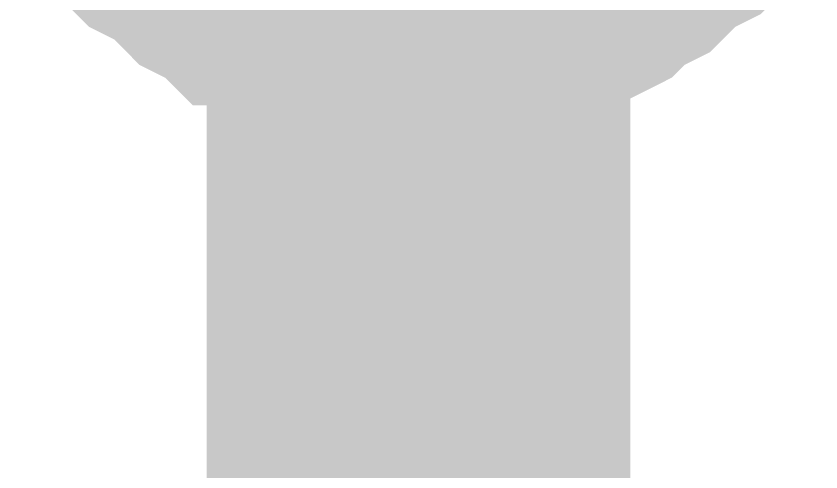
# Model space of a CAD drawing. Header units: inches. Extents: x 0 to 841, y 0 to 594.
# Drawn here: x 534.301 to 535.724, y 58.495 to 59.3 of the extents above; entities that cross this region are included whole.
import ezdxf

# ---------------------------------------------------------------- set-up
doc = ezdxf.new("R2010")
doc.units = ezdxf.units.IN
doc.layers.add('Sheet', color=255, linetype='Continuous')

msp = doc.modelspace()

# ---------------------------------------------------------------- linework, layer by layer
at = {"layer": 'Sheet'}
for points in [[(535.0124, 59.9884, 0.7493, 0.7493, 0), (535.0124, 57.4955, 0.7493, 0.7493, 0)], [(535.0124, 59.2248, 0.2997, 0.2997, 0), (534.9674, 59.2248, 0.2997, 0.2997, 0), (534.9225, 59.2248, 0.2997, 0.2997, 0), (534.9001, 59.2248, 0.2997, 0.2997, 0), (534.8552, 59.2473, 0.2997, 0.2997, 0), (534.8102, 59.2473, 0.2997, 0.2997, 0), (534.7878, 59.2697, 0.2997, 0.2997, 0), (534.7429, 59.2697, 0.2997, 0.2997, 0), (534.7204, 59.2922, 0.2997, 0.2997, 0), (534.6755, 59.2922, 0.2997, 0.2997, 0), (534.653, 59.3147, 0.2997, 0.2997, 0), (534.6081, 59.3371, 0.2997, 0.2997, 0), (534.5857, 59.3596, 0.2997, 0.2997, 0), (534.5632, 59.382, 0.2997, 0.2997, 0), (534.5183, 59.4045, 0.2997, 0.2997, 0), (534.4958, 59.427, 0.2997, 0.2997, 0), (534.4734, 59.4494, 0.2997, 0.2997, 0), (534.4509, 59.4719, 0.2997, 0.2997, 0)], [(535.0124, 59.2248, 0.2997, 0.2997, 0), (534.9674, 59.2248, 0.2997, 0.2997, 0), (534.9225, 59.2248, 0.2997, 0.2997, 0), (534.9001, 59.2248, 0.2997, 0.2997, 0), (534.8552, 59.2473, 0.2997, 0.2997, 0), (534.8102, 59.2473, 0.2997, 0.2997, 0), (534.7878, 59.2697, 0.2997, 0.2997, 0), (534.7429, 59.2697, 0.2997, 0.2997, 0), (534.7204, 59.2922, 0.2997, 0.2997, 0), (534.6755, 59.2922, 0.2997, 0.2997, 0), (534.653, 59.3147, 0.2997, 0.2997, 0), (534.6081, 59.3371, 0.2997, 0.2997, 0), (534.5857, 59.3596, 0.2997, 0.2997, 0), (534.5632, 59.382, 0.2997, 0.2997, 0), (534.5183, 59.4045, 0.2997, 0.2997, 0), (534.4958, 59.427, 0.2997, 0.2997, 0), (534.4734, 59.4494, 0.2997, 0.2997, 0), (534.4509, 59.4719, 0.2997, 0.2997, 0)], [(535.0124, 59.2248, 0.2997, 0.2997, 0), (534.9674, 59.2248, 0.2997, 0.2997, 0), (534.9225, 59.2248, 0.2997, 0.2997, 0), (534.9001, 59.2248, 0.2997, 0.2997, 0), (534.8552, 59.2473, 0.2997, 0.2997, 0), (534.8102, 59.2473, 0.2997, 0.2997, 0), (534.7878, 59.2697, 0.2997, 0.2997, 0), (534.7429, 59.2697, 0.2997, 0.2997, 0), (534.7204, 59.2922, 0.2997, 0.2997, 0), (534.6755, 59.2922, 0.2997, 0.2997, 0), (534.653, 59.3147, 0.2997, 0.2997, 0), (534.6081, 59.3371, 0.2997, 0.2997, 0), (534.5857, 59.3596, 0.2997, 0.2997, 0), (534.5632, 59.382, 0.2997, 0.2997, 0), (534.5183, 59.4045, 0.2997, 0.2997, 0), (534.4958, 59.427, 0.2997, 0.2997, 0), (534.4734, 59.4494, 0.2997, 0.2997, 0), (534.4509, 59.4719, 0.2997, 0.2997, 0)], [(535.5738, 59.4719, 0.2997, 0.2997, 0), (535.5514, 59.4494, 0.2997, 0.2997, 0), (535.5289, 59.427, 0.2997, 0.2997, 0), (535.484, 59.4045, 0.2997, 0.2997, 0), (535.4615, 59.382, 0.2997, 0.2997, 0), (535.4391, 59.3596, 0.2997, 0.2997, 0), (535.3941, 59.3371, 0.2997, 0.2997, 0), (535.3717, 59.3147, 0.2997, 0.2997, 0), (535.3268, 59.2922, 0.2997, 0.2997, 0), (535.3043, 59.2922, 0.2997, 0.2997, 0), (535.2594, 59.2697, 0.2997, 0.2997, 0), (535.2369, 59.2697, 0.2997, 0.2997, 0), (535.192, 59.2473, 0.2997, 0.2997, 0), (535.1696, 59.2473, 0.2997, 0.2997, 0), (535.1247, 59.2248, 0.2997, 0.2997, 0), (535.0797, 59.2248, 0.2997, 0.2997, 0), (535.0573, 59.2248, 0.2997, 0.2997, 0), (535.0124, 59.2248, 0.2997, 0.2997, 0)], [(535.5738, 59.4719, 0.2997, 0.2997, 0), (535.5514, 59.4494, 0.2997, 0.2997, 0), (535.5289, 59.427, 0.2997, 0.2997, 0), (535.484, 59.4045, 0.2997, 0.2997, 0), (535.4615, 59.382, 0.2997, 0.2997, 0), (535.4391, 59.3596, 0.2997, 0.2997, 0), (535.3941, 59.3371, 0.2997, 0.2997, 0), (535.3717, 59.3147, 0.2997, 0.2997, 0), (535.3268, 59.2922, 0.2997, 0.2997, 0), (535.3043, 59.2922, 0.2997, 0.2997, 0), (535.2594, 59.2697, 0.2997, 0.2997, 0), (535.2369, 59.2697, 0.2997, 0.2997, 0), (535.192, 59.2473, 0.2997, 0.2997, 0), (535.1696, 59.2473, 0.2997, 0.2997, 0), (535.1247, 59.2248, 0.2997, 0.2997, 0), (535.0797, 59.2248, 0.2997, 0.2997, 0), (535.0573, 59.2248, 0.2997, 0.2997, 0), (535.0124, 59.2248, 0.2997, 0.2997, 0)], [(535.5738, 59.4719, 0.2997, 0.2997, 0), (535.5514, 59.4494, 0.2997, 0.2997, 0), (535.5289, 59.427, 0.2997, 0.2997, 0), (535.484, 59.4045, 0.2997, 0.2997, 0), (535.4615, 59.382, 0.2997, 0.2997, 0), (535.4391, 59.3596, 0.2997, 0.2997, 0), (535.3941, 59.3371, 0.2997, 0.2997, 0), (535.3717, 59.3147, 0.2997, 0.2997, 0), (535.3268, 59.2922, 0.2997, 0.2997, 0), (535.3043, 59.2922, 0.2997, 0.2997, 0), (535.2594, 59.2697, 0.2997, 0.2997, 0), (535.2369, 59.2697, 0.2997, 0.2997, 0), (535.192, 59.2473, 0.2997, 0.2997, 0), (535.1696, 59.2473, 0.2997, 0.2997, 0), (535.1247, 59.2248, 0.2997, 0.2997, 0), (535.0797, 59.2248, 0.2997, 0.2997, 0), (535.0573, 59.2248, 0.2997, 0.2997, 0), (535.0124, 59.2248, 0.2997, 0.2997, 0)], [(535.0124, 59.2248, 0.0991, 0.0991, 0), (534.9674, 59.2248, 0.0991, 0.0991, 0), (534.9225, 59.2248, 0.0991, 0.0991, 0), (534.9001, 59.2248, 0.0991, 0.0991, 0), (534.8552, 59.2473, 0.0991, 0.0991, 0), (534.8102, 59.2473, 0.0991, 0.0991, 0), (534.7878, 59.2697, 0.0991, 0.0991, 0), (534.7429, 59.2697, 0.0991, 0.0991, 0), (534.7204, 59.2922, 0.0991, 0.0991, 0), (534.6755, 59.2922, 0.0991, 0.0991, 0), (534.653, 59.3147, 0.0991, 0.0991, 0), (534.6081, 59.3371, 0.0991, 0.0991, 0), (534.5857, 59.3596, 0.0991, 0.0991, 0)], [(535.0124, 59.2248, 0.0991, 0.0991, 0), (534.9674, 59.2248, 0.0991, 0.0991, 0), (534.9225, 59.2248, 0.0991, 0.0991, 0), (534.9001, 59.2248, 0.0991, 0.0991, 0), (534.8552, 59.2473, 0.0991, 0.0991, 0), (534.8102, 59.2473, 0.0991, 0.0991, 0), (534.7878, 59.2697, 0.0991, 0.0991, 0), (534.7429, 59.2697, 0.0991, 0.0991, 0), (534.7204, 59.2922, 0.0991, 0.0991, 0), (534.6755, 59.2922, 0.0991, 0.0991, 0), (534.653, 59.3147, 0.0991, 0.0991, 0), (534.6081, 59.3371, 0.0991, 0.0991, 0), (534.5857, 59.3596, 0.0991, 0.0991, 0)], [(535.0124, 59.2248, 0.0991, 0.0991, 0), (534.9674, 59.2248, 0.0991, 0.0991, 0), (534.9225, 59.2248, 0.0991, 0.0991, 0), (534.9001, 59.2248, 0.0991, 0.0991, 0), (534.8552, 59.2473, 0.0991, 0.0991, 0), (534.8102, 59.2473, 0.0991, 0.0991, 0), (534.7878, 59.2697, 0.0991, 0.0991, 0), (534.7429, 59.2697, 0.0991, 0.0991, 0), (534.7204, 59.2922, 0.0991, 0.0991, 0), (534.6755, 59.2922, 0.0991, 0.0991, 0), (534.653, 59.3147, 0.0991, 0.0991, 0), (534.6081, 59.3371, 0.0991, 0.0991, 0), (534.5857, 59.3596, 0.0991, 0.0991, 0)], [(535.4391, 59.3596, 0.0991, 0.0991, 0), (535.3941, 59.3371, 0.0991, 0.0991, 0), (535.3717, 59.3147, 0.0991, 0.0991, 0), (535.3268, 59.2922, 0.0991, 0.0991, 0), (535.3043, 59.2922, 0.0991, 0.0991, 0), (535.2594, 59.2697, 0.0991, 0.0991, 0), (535.2369, 59.2697, 0.0991, 0.0991, 0), (535.192, 59.2473, 0.0991, 0.0991, 0), (535.1696, 59.2473, 0.0991, 0.0991, 0), (535.1247, 59.2248, 0.0991, 0.0991, 0), (535.0797, 59.2248, 0.0991, 0.0991, 0), (535.0573, 59.2248, 0.0991, 0.0991, 0), (535.0124, 59.2248, 0.0991, 0.0991, 0)], [(535.4391, 59.3596, 0.0991, 0.0991, 0), (535.3941, 59.3371, 0.0991, 0.0991, 0), (535.3717, 59.3147, 0.0991, 0.0991, 0), (535.3268, 59.2922, 0.0991, 0.0991, 0), (535.3043, 59.2922, 0.0991, 0.0991, 0), (535.2594, 59.2697, 0.0991, 0.0991, 0), (535.2369, 59.2697, 0.0991, 0.0991, 0), (535.192, 59.2473, 0.0991, 0.0991, 0), (535.1696, 59.2473, 0.0991, 0.0991, 0), (535.1247, 59.2248, 0.0991, 0.0991, 0), (535.0797, 59.2248, 0.0991, 0.0991, 0), (535.0573, 59.2248, 0.0991, 0.0991, 0), (535.0124, 59.2248, 0.0991, 0.0991, 0)], [(535.4391, 59.3596, 0.0991, 0.0991, 0), (535.3941, 59.3371, 0.0991, 0.0991, 0), (535.3717, 59.3147, 0.0991, 0.0991, 0), (535.3268, 59.2922, 0.0991, 0.0991, 0), (535.3043, 59.2922, 0.0991, 0.0991, 0), (535.2594, 59.2697, 0.0991, 0.0991, 0), (535.2369, 59.2697, 0.0991, 0.0991, 0), (535.192, 59.2473, 0.0991, 0.0991, 0), (535.1696, 59.2473, 0.0991, 0.0991, 0), (535.1247, 59.2248, 0.0991, 0.0991, 0), (535.0797, 59.2248, 0.0991, 0.0991, 0), (535.0573, 59.2248, 0.0991, 0.0991, 0), (535.0124, 59.2248, 0.0991, 0.0991, 0)]]:
    msp.add_lwpolyline(points, format="xyseb", dxfattribs=at)

doc.saveas('drawing.dxf')
